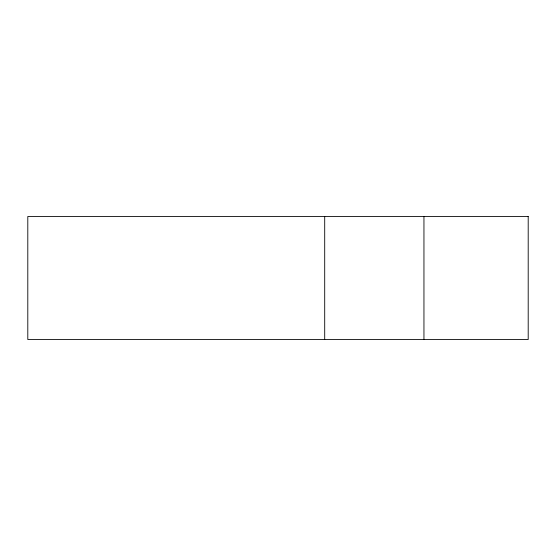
<?xml version="1.0" encoding="UTF-8"?>
<svg xmlns="http://www.w3.org/2000/svg" width="556" height="556" viewBox="0 0 556 556"><rect width="100%" height="100%" fill="white"/><g stroke="black" fill="none" stroke-linecap="round" stroke-linejoin="round"><path stroke-width="0.83" d="M423.95 216.492L423.95 339.507M324.704 216.492L324.704 339.507M528.2 216.492L27.8 216.492L27.8 339.507L528.2 339.507L528.2 216.492"/></g></svg>
